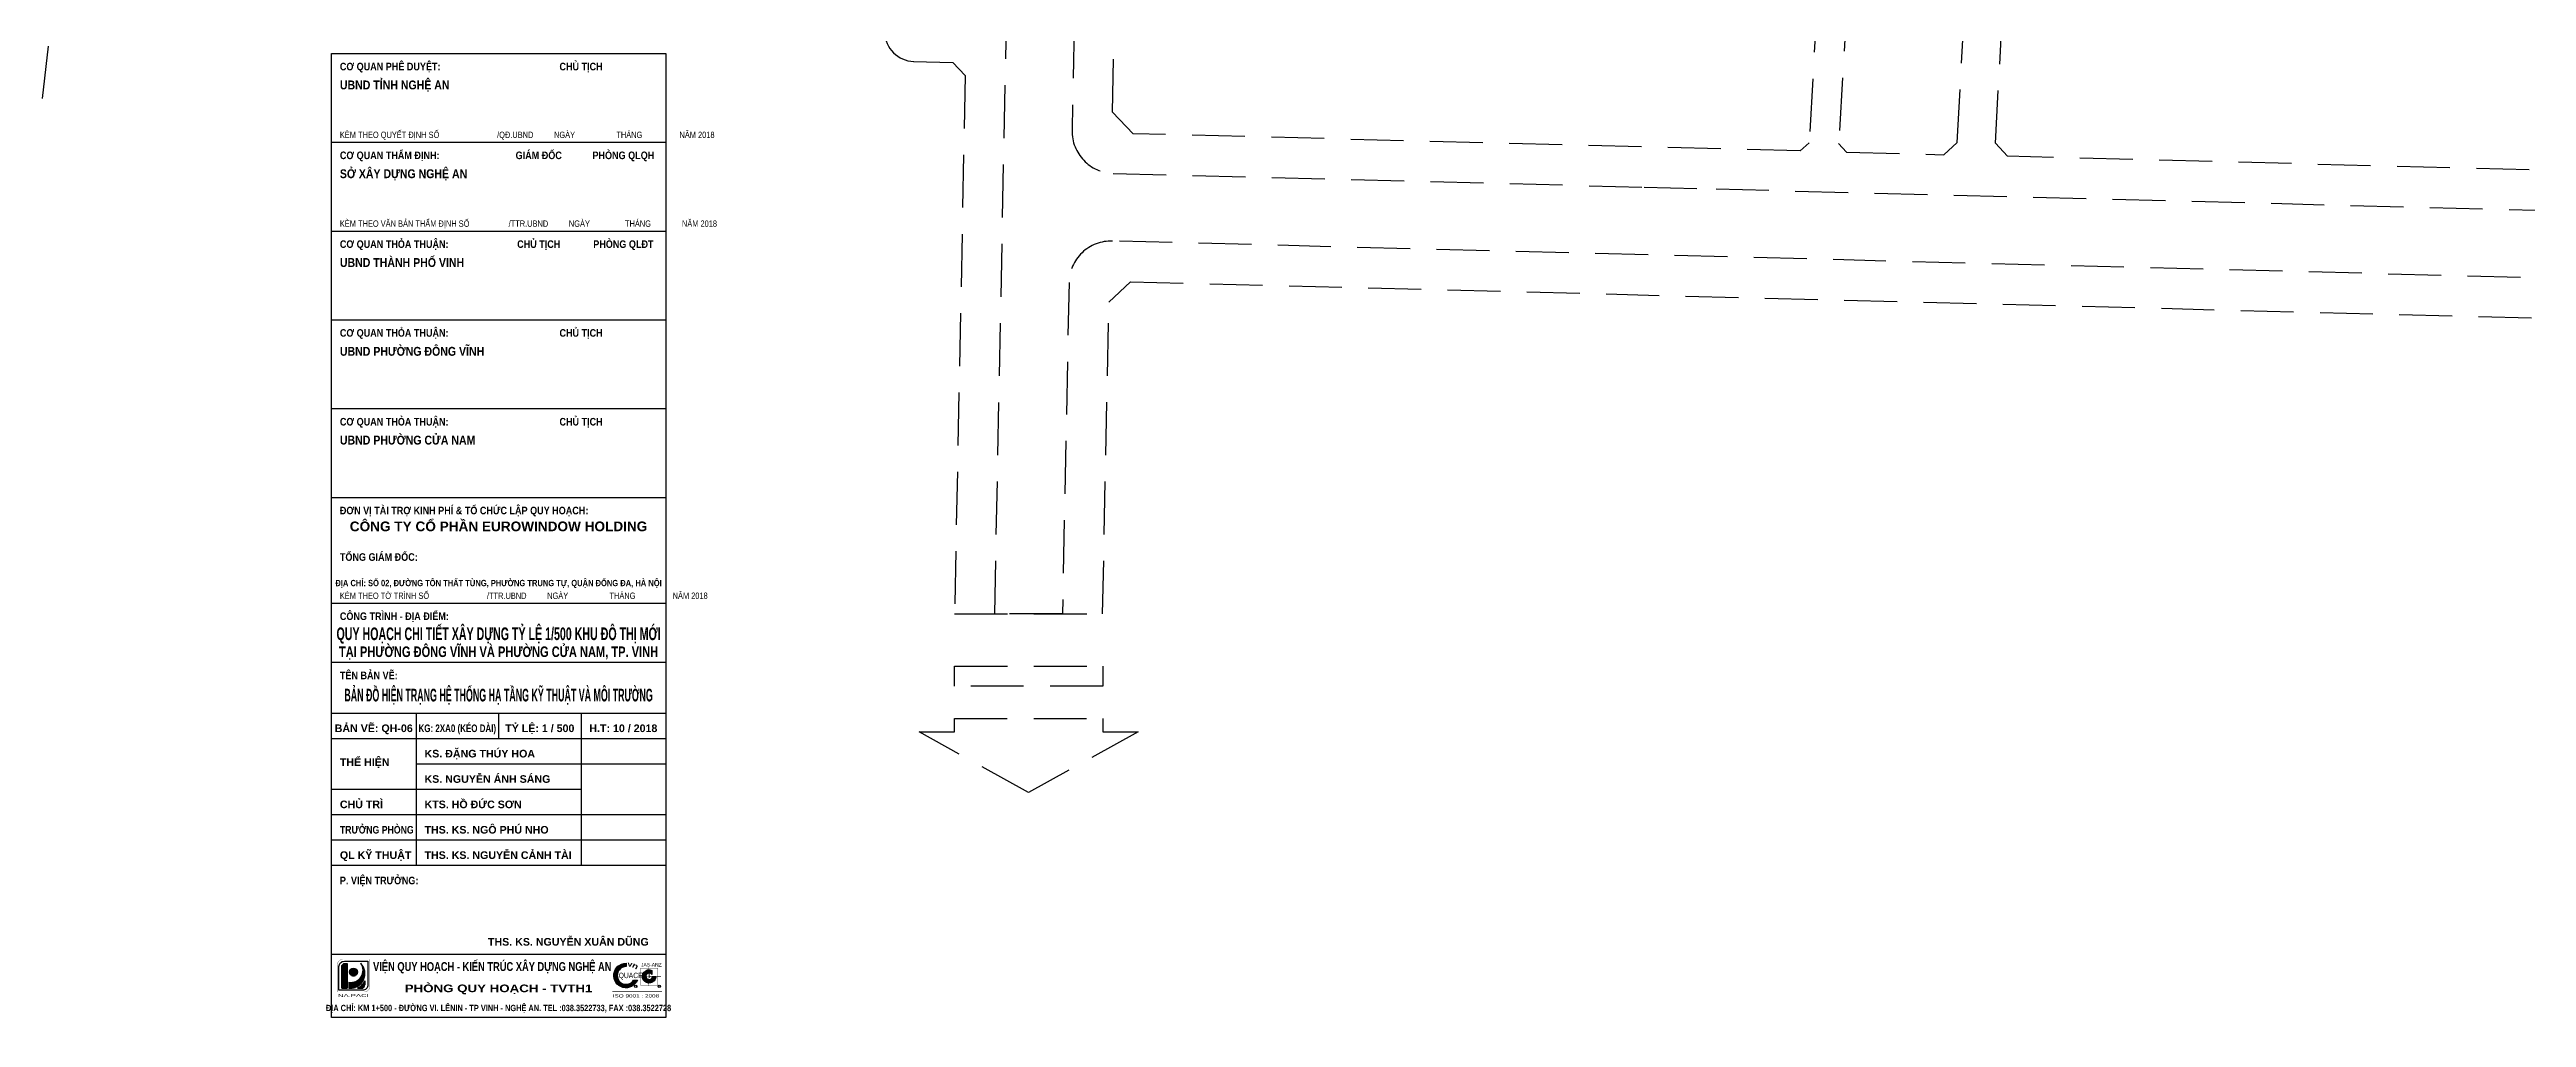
# Model space of a CAD drawing. Header units: metres. Extents: x 566243 to 572707, y 2062953 to 2068466.
# Drawn here: x 569704 to 570289, y 2065735 to 2065964 of the extents above; entities that cross this region are included whole.
import ezdxf
from ezdxf.enums import TextEntityAlignment as Align

# ---------------------------------------------------------------- set-up
doc = ezdxf.new("R2010")
doc.units = ezdxf.units.M
doc.linetypes.add('ACAD_ISO03W100', pattern=[30, 12, -18])
doc.linetypes.add('HIDDEN', pattern=[0.375, 0.25, -0.125])
for name, color, linetype in [('Khung ban ve', 7, 'CONTINUOUS'), ('KTEN', 7, 'CONTINUOUS'), ('LogDg phu', 7, 'CONTINUOUS'), ('ViaHeSphu', 32, 'CONTINUOUS')]:
    doc.layers.add(name, color=color, linetype=linetype)
doc.styles.add('ARIALB', font='VHARIALB.ttf', dxfattribs={"width": 0.75})
doc.styles.add('ARIALH', font='VHARIAL.ttf')
doc.styles.add('CHU HOA Day', font='VHARIAL.ttf')
doc.styles.add('Lg', font='VHSOUTH.ttf')
doc.styles.add('qucert', font='VHHELS.ttf')
pattern_1 = [(0, (211395.39255, -90336.13277), (1e-16, 0.22355646327), [])]
pattern_2 = [(0, (574248.85178, -244446.57486), (1e-16, 0.22355646), [])]

# ---------------------------------------------------------------- blocks, each defined once
blk = doc.blocks.new('Lo go VQH')
at = {"layer": 'Khung ban ve'}
h = blk.add_hatch(dxfattribs=at)
h.set_pattern_fill('ANSI31', color=96, scale=1.788452, angle=315, style=0)
h.set_pattern_definition(pattern_1)
edge = h.paths.add_edge_path()
edge.add_line((574263.2, -244278.5), (574264.3, -244278.5))
edge.add_line((574264.3, -244278.5), (574264.3, -244291.4))
edge.add_line((574264.3, -244291.4), (574261.4, -244291.4))
edge.add_line((574261.4, -244291.4), (574261.4, -244280.3))
edge.add_arc((574263.2, -244280.3), 1.79, 90, 180, ccw=False)
h = blk.add_hatch(dxfattribs=at)
h.set_pattern_fill('ANSI31', color=96, scale=1.788452, angle=315, style=0)
h.set_pattern_definition(pattern_1)
h.paths.add_polyline_path([(574271.3, -244278.5, -0.666687), (574265.2, -244288.3), (574265.2, -244291.4, 0.69372)])
h = blk.add_hatch(dxfattribs=at)
h.set_pattern_fill('ANSI31', color=1, scale=1.788452, angle=315, style=0)
h.set_pattern_definition(pattern_2)
edge = h.paths.add_edge_path()
edge.add_arc((574267.5, -244283), 2.01, 0, 360)
h = blk.add_hatch(dxfattribs=at)
h.set_pattern_fill('ANSI31', color=96, scale=1.788452, angle=315, style=0)
h.set_pattern_definition(pattern_2)
h.paths.add_polyline_path([(574269.5, -244291.4), (574271.6, -244291.4, 0.414214), (574273.4, -244289.6), (574273.4, -244287.5, -0.167127)])
for p, q in [((574265.2, -244291.4), (574265.2, -244288.3)), ((574273.4, -244287.5), (574273.4, -244289.6)), ((574269.5, -244291.4), (574271.6, -244291.4))]:
    blk.add_line(p, q, dxfattribs=at)
at = {"layer": 'Khung ban ve', "color": 8, "const_width": 0.119}
blk.add_lwpolyline([(574272.9, -244293.3), (574259.1, -244293.3), (574259.1, -244279.5, -0.414214), (574262.1, -244276.4), (574276, -244276.4), (574276, -244290.3, -0.414214)], format="xyb", close=True, dxfattribs=at)
at = {"layer": 'Khung ban ve'}
for points in [[(574272.2, -244292.4), (574260, -244292.4), (574260, -244280.2, -0.414214), (574262.8, -244277.4), (574275, -244277.4), (574275, -244289.6, -0.414214)], [(574263.2, -244278.5), (574264.3, -244278.5), (574264.3, -244291.4), (574261.4, -244291.4), (574261.4, -244280.3, -0.414214)]]:
    blk.add_lwpolyline(points, format="xyb", close=True, dxfattribs=at)
blk.add_circle((574267.5, -244283), 2.01, dxfattribs=at)
for centre, radius, start, end in [((574266.2, -244282.1), 6.26, 260.6525, 35.416), ((574265.8, -244283.8), 7.61, 265.0753, 44.0745), ((574265.8, -244283.8), 8.44, 296.002, 333.9538), ((574271.6, -244289.6), 1.79, 270, 0)]:
    blk.add_arc(centre, radius, start, end, dxfattribs=at)
at = {"layer": 'Khung ban ve', "color": 7, "linetype": 'Continuous', "style": 'CHU HOA Day', "width": 1.896357}
blk.add_text('na.paci', height=1.5, dxfattribs=at).set_placement((574259.5, -244295.9), (574275.4, -244295.9), align=Align.FIT)
blk = doc.blocks.new('Iso2')
at = {"layer": 'Khung ban ve'}
for points in [[(22.9, 39.9), (22.9, 45.4, 1.897254), (41.8, 17.4), (35.6, 17.4, -1.704346)], [(72.5, 22.4), (66.8, 22.4, -4.571524), (65.8, 26.8), (65.8, 33.6, 3.106454)]]:
    blk.add_hatch(color=152, dxfattribs=at).paths.add_polyline_path(points)
at = {"layer": 'Khung ban ve', "color": 152}
for points in [[(22.9, 45.4), (22.9, 39.9, 1.704346), (35.6, 17.4), (41.8, 17.4, -1.897254), (22.9, 45.4), (22.9, 39.9)], [(65.8, 33.6), (65.8, 26.8, 4.571524), (66.8, 22.4), (72.5, 22.4, -3.106454), (65.8, 33.6, 0.207194)]]:
    blk.add_lwpolyline(points, format="xyb", dxfattribs=at)
at = {"layer": 'Khung ban ve', "color": 130, "linetype": 'ACAD_ISO03W100', "ltscale": 0.0001, "const_width": 0.5}
for points in [[(43.7, 23.3), (61.1, 23.3)], [(61.1, 38.7), (61.1, 7.5)]]:
    blk.add_lwpolyline(points, dxfattribs=at)
blk.add_lwpolyline([(47.1, 9), (76, 9), (76, 37.4), (47.1, 37.4)], close=True, dxfattribs=at)
at = {"layer": 'Khung ban ve', "color": 32, "const_width": 1}
blk.add_lwpolyline([(61.1, 23.6), (81.2, 23.6)], dxfattribs=at)
at = {"layer": 'Khung ban ve', "color": 130, "const_width": 1}
blk.add_lwpolyline([(83, -1.6), (0.1, -1.6)], dxfattribs=at)
at = {"layer": 'Khung ban ve', "color": 152}
for centre in [(39.2, 7), (78.3, 7)]:
    blk.add_circle(centre, 1.99, dxfattribs=at)
at = {"layer": 'Khung ban ve', "color": 152, "style": 'qucert', "width": 0.75}
blk.add_text('quacert', height=9, dxfattribs=at).set_placement((10.5, 20.6))
at = {"layer": 'Khung ban ve', "style": 'Lg', "width": 1.45}
blk.add_text('iso 9001 : 2008 ', height=5.5, dxfattribs=at).set_placement((0.6, -11.8))
at = {"layer": 'Khung ban ve', "color": 152, "width": 6, "attachment_point": 1, "style": 'qucert'}
for s, insert, char_height, rotation in [('{\\f.VnBahamasB|b1|i0|c0|p34;\\W1.4;\\T1.35;v}', (25.7, 48.3), 8, 354.0977), ('{\\f.VnBahamasB|b1|i0|c0|p34;\\W1.4;n}', (36, 47.4), 9, 332.2217)]:
    blk.add_mtext(s, dxfattribs=dict(at, insert=insert, char_height=char_height, rotation=rotation))
at = {"layer": 'Khung ban ve', "color": 152, "attachment_point": 1, "style": 'qucert'}
for s, insert, char_height, width in [('\\pt12.6;jas-anz', (47.9, 46), 6, 28.865), ('\\pt12.6;{\\f.VnArialH|b1|i0|c0|p34;r}', (38.5, 8), 1.89, 1.603), ('\\pt12.6;{\\f.VnArialH|b1|i0|c0|p34;r}', (77.6, 8), 1.89, 1.603)]:
    blk.add_mtext(s, dxfattribs=dict(at, insert=insert, char_height=char_height, width=width))
blk = doc.blocks.new('khungtenEuS1')
at = {"color": 5}
blk.add_wipeout([(-79, 228), (0, 228), (0, 0), (-79, 0)], dxfattribs=at).dxf.layer = 'KTEN'
at = {"layer": 'KTEN'}
blk.add_lwpolyline([(0, 0), (-79, 0), (-79, 228), (0, 228)], close=True, dxfattribs=at)
at = {"layer": 'KTEN', "color": 32, "flags": 128}
for points in [[(-79, 207), (0, 207)], [(-79, 186), (0, 186)], [(-79, 165), (0, 165)], [(-79, 144), (0, 144)], [(-79, 123), (0, 123)], [(-79, 98), (0, 98)], [(-79, 84), (0, 84)], [(-79, 72), (0, 72)], [(-59, 72), (-59, 36)], [(-39.5, 72), (-39.5, 66)], [(-20, 72), (-20, 36)], [(-79, 66), (0, 66)], [(-59, 60), (0, 60)], [(-79, 54), (-20, 54)], [(-79, 48), (0, 48)], [(-79, 42), (0, 42)], [(-79, 36), (0, 36)], [(-79, 15), (0, 15)]]:
    blk.add_lwpolyline(points, dxfattribs=at)
at = {"layer": 'Khung ban ve'}
for name, p, xscale, yscale, zscale in [('Lo go VQH', (-262628.89, 111696.93), 0.4572000000625849, 0.4571999998297542, 0.4571999999939421), ('Iso2', (-12.6, 6.4), 0.1413914271397516, 0.1413914272561669, 0.1413914271104056)]:
    blk.add_blockref(name, p, dxfattribs=dict(at, xscale=xscale, yscale=yscale, zscale=zscale))
at = {"layer": 'Khung ban ve', "linetype": 'Continuous', "ltscale": 15, "style": 'ARIALB', "width": 0.75}
blk.add_text('viÖn quy ho¹ch - kiÕn tróc x©y dùng nghÖ an', height=2.1, dxfattribs=at).set_placement((-40.99, 11), align=Align.CENTER)
at = {"layer": 'Khung ban ve', "linetype": 'Continuous', "ltscale": 15, "style": 'ARIALB', "width": 1.25}
blk.add_text('phßng quy ho¹ch - tvth1', height=1.8, rotation=360, dxfattribs=at).set_placement((-39.5, 5.99), align=Align.CENTER)
at = {"layer": 'Khung ban ve', "color": 7, "linetype": 'Continuous', "ltscale": 15, "style": 'ARIALB', "width": 0.8}
blk.add_text('§Þa chØ: km 1+500 - ®\xadêng vi. lªnin - tp vinh - nghÖ an. Tel :038.3522733, Fax :038.3522728', height=1.5, dxfattribs=at).set_placement((-39.5, 1.5), align=Align.CENTER)
at = {"layer": 'KTEN'}
for s, height, style, width, p in [('c¬ quan phª duyÖt:', 1.8, 'ARIALB', 0.85, (-77, 224)), ('ubnd tØnh nghÖ an', 2.1, 'ARIALB', 0.85, (-77, 219.5)), ('c¬ quan thÈm ®Þnh:', 1.8, 'ARIALB', 0.85, (-77, 203)), ('kÌm theo quyÕt ®Þnh sè                            /Q®.ubnd          ngµy                    th¸ng                  n¨m 2018', 1.5, 'ARIALH', 0.7, (-77, 208)), ('së x©y dùng nghÖ an', 2.1, 'ARIALB', 0.85, (-77, 198.5)), ('kÌm theo v¨n b¶n thÈm ®Þnh sè                   /TTr.ubnd          ngµy                 th¸ng               n¨m 2018', 1.5, 'ARIALH', 0.7, (-77, 187)), ('c¬ quan tháa thuËn:', 1.8, 'ARIALB', 0.85, (-77, 182)), ('ubnd thµnh phè vinh', 2.1, 'ARIALB', 0.85, (-77, 177.5)), ('c¬ quan tháa thuËn:', 1.8, 'ARIALB', 0.85, (-77, 161)), ('ubnd ph\xadêng ®«ng vÜnh', 2.1, 'ARIALB', 0.85, (-77, 156.5)), ('c¬ quan tháa thuËn:', 1.8, 'ARIALB', 0.85, (-77, 140)), ('ubnd ph\xadêng cöa nam', 2.1, 'ARIALB', 0.85, (-77, 135.5)), ('®¬n vÞ tµi trî kinh phÝ & tæ chøc lËp quy ho¹ch:', 1.8, 'ARIALB', 0.85, (-77, 119)), ('tæng gi¸m ®èc:', 1.8, 'ARIALB', 0.85, (-77, 108)), ('kÌm theo tê tr×nh sè                            /TTr.ubnd          ngµy                    th¸ng                  n¨m 2018', 1.5, 'ARIALH', 0.7, (-77, 99)), ('c«ng tr×nh - ®Þa ®iÓm:', 1.8, 'ARIALB', 0.85, (-77, 94)), ('tªn b¶n vÏ:', 1.8, 'ARIALB', 0.85, (-77, 80)), ('tr\xadëng phßng', 1.8, 'ARIALB', 0.82, (-77, 43.5)), ('p. viÖn tr\xadëng:', 1.8, 'ARIALB', 0.85, (-77, 31.5))]:
    blk.add_text(s, height=height, rotation=360, dxfattribs=dict(at, style=style, width=width)).set_placement(p)
at = {"layer": 'KTEN', "style": 'ARIALB'}
for s, height, width, p in [('chñ tÞch', 1.8, 0.85, (-20, 224)), ('gi¸m ®èc', 1.8, 0.85, (-30, 203)), ('phßng qlqh', 1.8, 0.85, (-10, 203)), ('chñ tÞch', 1.8, 0.85, (-30, 182)), ('phßng ql®t', 1.8, 0.85, (-10, 182)), ('chñ tÞch', 1.8, 0.85, (-20, 161)), ('chñ tÞch', 1.8, 0.85, (-20, 140)), ('®Þa chØ: sè 02, ®\xadêng t«n thÊt tïng, ph\xadêng Trung tù, quËn ®èng ®a, hµ néi', 1.5, 0.85, (-39.5, 102)), ('KG: 2xa0 (kÐo dµi)', 1.8, 0.75, (-49.25, 67.5))]:
    blk.add_text(s, height=height, rotation=360, dxfattribs=dict(at, width=width)).set_placement(p, align=Align.CENTER)
for s, height, p in [('c«ng ty cæ phÇn eurowindow holding', 2.3, (-39.5, 115)), ('b¶n vÏ: Qh-06', 1.8, (-69, 67.5)), ('tû lÖ: 1 / 500', 1.8, (-29.75, 67.5)), ('h.t: 10 / 2018', 1.8, (-10, 67.5))]:
    blk.add_text(s, height=height, rotation=360, dxfattribs=at).set_placement(p, align=Align.CENTER)
for s, p in [('thÓ hiÖn', (-77, 59.5)), ('KS. ®Æng thóy hoa', (-57, 61.5)), ('ks. nguyÔn ¸nh s¸ng', (-57, 55.5)), ('chñ tr×', (-77, 49.5)), ('kts. hå ®øc s¬n', (-57, 49.5)), ('ths. KS. ng« phó nho', (-57, 43.5)), ('QL Kü THUËT', (-77, 37.5)), ('ths. KS. nguyÔn c¶nh tµi', (-57, 37.5)), ('ths. ks. nguyÔn xu©n dòng', (-42, 17))]:
    blk.add_text(s, height=1.8, rotation=360, dxfattribs=at).set_placement(p)
at = {"layer": 'KTEN', "color": 5, "style": 'ARIALB', "width": 0.75}
for tag, height, p in [('CT', 3, (-39.5, 89.25)), ('DD', 2.5, (-39.5, 85.25)), ('TBV', 3, (-39.5, 74.75))]:
    blk.add_attdef(tag, text='', height=height, dxfattribs=at).set_placement(p, align=Align.CENTER)

msp = doc.modelspace()

# ---------------------------------------------------------------- linework, layer by layer
at = {"layer": 'LogDg phu', "linetype": 'HIDDEN', "ltscale": 50}
msp.add_lwpolyline([(570302.089, 2066004.941), (570270.284, 2066043.812), (570222.172, 2066114.358), (570212.338, 2066128.454), (570157.662, 2066205.197, 0.3937036), (570149.647, 2066206.836), (570094.417, 2066173.087), (570079.83, 2066164.17), (570052.522, 2066147.739), (570037.932, 2066138.961), (569951.13, 2066086.733, 0.2578306), (569948.225, 2066081.71), (569945.507, 2065944.435, 0.4124375), (569955.246, 2065934.241), (570080.71, 2065930.995), (570097.706, 2065930.556), (570327.127, 2065924.621, 0.5143377), (570333.008, 2065932.413), (570327.631, 2065949.578), (570315.63, 2065981.152)], format="xyb", close=True, dxfattribs=at)
msp.add_lwpolyline([(570925.116, 2065893.148), (569955.051, 2065918.24, 0.4159919), (569944.794, 2065908.442), (569943.244, 2065830.102), (569927.24, 2065830.094), (569931.031, 2066021.598, 0.1534503), (569929.347, 2066027.354), (569833.759, 2066170.346, 0.393345), (569827.129, 2066171.913), (569720.921, 2066111.456, 0.2382215), (569717.93, 2066106.947), (569717.104, 2066099.967), (569696.712, 2065927.754)], format="xyb", dxfattribs=at)
for points in [[(569917.744, 2065817.707), (569952.752, 2065817.724), (569952.826, 2065812.954), (569917.747, 2065812.934)], [(569952.795, 2065802.161), (569961.149, 2065802.165), (569935.223, 2065787.83), (569909.362, 2065802.137), (569917.716, 2065802.141), (569917.714, 2065805.324), (569952.794, 2065805.344)]]:
    msp.add_lwpolyline(points, close=True, dxfattribs=at)
at = {"layer": 'ViaHeSphu', "linetype": 'HIDDEN', "ltscale": 50}
for points in [[(569959.093, 2066049.716), (570081.49, 2066049.091), (570084.695, 2066047.484), (570089.689, 2066040.862), (570111.854, 2066039.147), (570113.724, 2066036.996), (570111.709, 2066004.533), (570122.741, 2065994.076), (570119.692, 2065941.49), (570117.577, 2065939.545), (569959.994, 2065943.621), (569955.094, 2065948.749), (569957.054, 2066047.726), (569959.093, 2066049.716)], [(570167.873, 2066017.076), (570270.931, 2066014.772), (570282.762, 2066022.269), (570285.718, 2066021.791), (570300.435, 2066003.805), (570313.815, 2065980.297), (570325.741, 2065948.923), (570329.506, 2065936.902), (570327.404, 2065934.117), (570166.566, 2065938.278), (570163.731, 2065941.351), (570167.873, 2066017.076)], [(570129.766, 2065994.307), (570126.693, 2065941.309), (570128.577, 2065939.26), (570151.567, 2065938.666), (570154.73, 2065941.583), (570158.807, 2066016.111)]]:
    msp.add_lwpolyline(points, dxfattribs=at)
for points in [[(569908.099, 2065960.713, -0.4014995), (569901.287, 2065967.591), (569901.185, 2065973.596), (569899.153, 2065975.497), (569880.677, 2065974.593), (569865.54, 2065973.379), (569825.954, 2065982.009), (569772.61, 2065977.93), (569769.032, 2065991.096), (569766.624, 2065992.354), (569748.851, 2065986.014), (569708.003, 2065985.01), (569705.768, 2065982.975), (569699.195, 2065927.46)], [(569908.077, 2065960.713), (569917.319, 2065960.467), (569920.258, 2065957.388), (569917.738, 2065830.09), (569952.746, 2065830.107), (569954.204, 2065903.757), (569959.301, 2065908.627), (570914.89, 2065883.909, -0.4135522)]]:
    msp.add_lwpolyline(points, format="xyb", dxfattribs=at)

# ---------------------------------------------------------------- next in the draw order: block references
at = {"layer": 'Khung ban ve'}
ref = msp.add_blockref('khungtenEuS1', (569849.47, 2065734.607), dxfattribs=at)
ref.add_attrib('CT', 'quy ho¹ch chi tiÕt x©y dùng tû lÖ 1/500 khu ®« thÞ míi', dxfattribs={"layer": 'KTEN', "color": 5, "height": 3, "style": 'ARIALB', "width": 0.6}).set_placement((569809.97, 2065823.857), align=Align.CENTER)
ref.add_attrib('DD', 't¹i ph\xadêng ®«ng vÜnh vµ ph\xadêng cöa nam, tp. vinh', dxfattribs={"layer": 'KTEN', "color": 5, "height": 2.5, "style": 'ARIALB', "width": 0.75}).set_placement((569809.97, 2065819.857), align=Align.CENTER)
ref.add_attrib('TBV', 'b¶n ®å hiÖn tr¹ng hÖ thèng h¹ tÇng kü thuËt vµ m«i tr\xadêng', dxfattribs={"layer": 'KTEN', "color": 5, "height": 3, "style": 'ARIALB', "width": 0.5}).set_placement((569809.97, 2065809.357), align=Align.CENTER)

doc.saveas('drawing.dxf')
